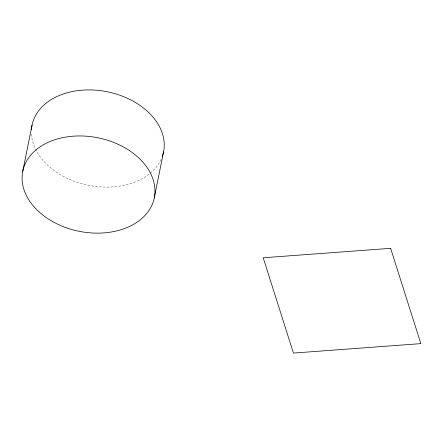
<?xml version="1.0" encoding="UTF-8"?>
<svg xmlns="http://www.w3.org/2000/svg" width="443" height="443" viewBox="0 0 443 443"><rect width="100%" height="100%" fill="white"/><g stroke="black" fill="none" stroke-linecap="round" stroke-linejoin="round"><path stroke-width="0.33" stroke-dasharray="2.21 1.66" d="M161.119 159.297A67.092 47.689 11.4 0 1 89.253 185.429A67.092 47.689 11.4 0 1 31.442 134.423"/><path stroke-width="0.66" d="M22.77 171.197L32.051 125.17M154.275 197.883A67.092 47.689 11.4 0 0 63.908 137.402A67.092 47.689 11.4 0 0 47.384 218.338A67.092 47.689 11.4 0 0 154.275 197.883L163.556 151.849M31.431 129.816A67.092 47.689 11.4 0 1 107.411 91.795A67.092 47.689 11.4 0 1 162.271 156.462M390.626 248.324L263.208 257.771L293.432 353.082L420.85 343.63L390.626 248.324"/></g></svg>
